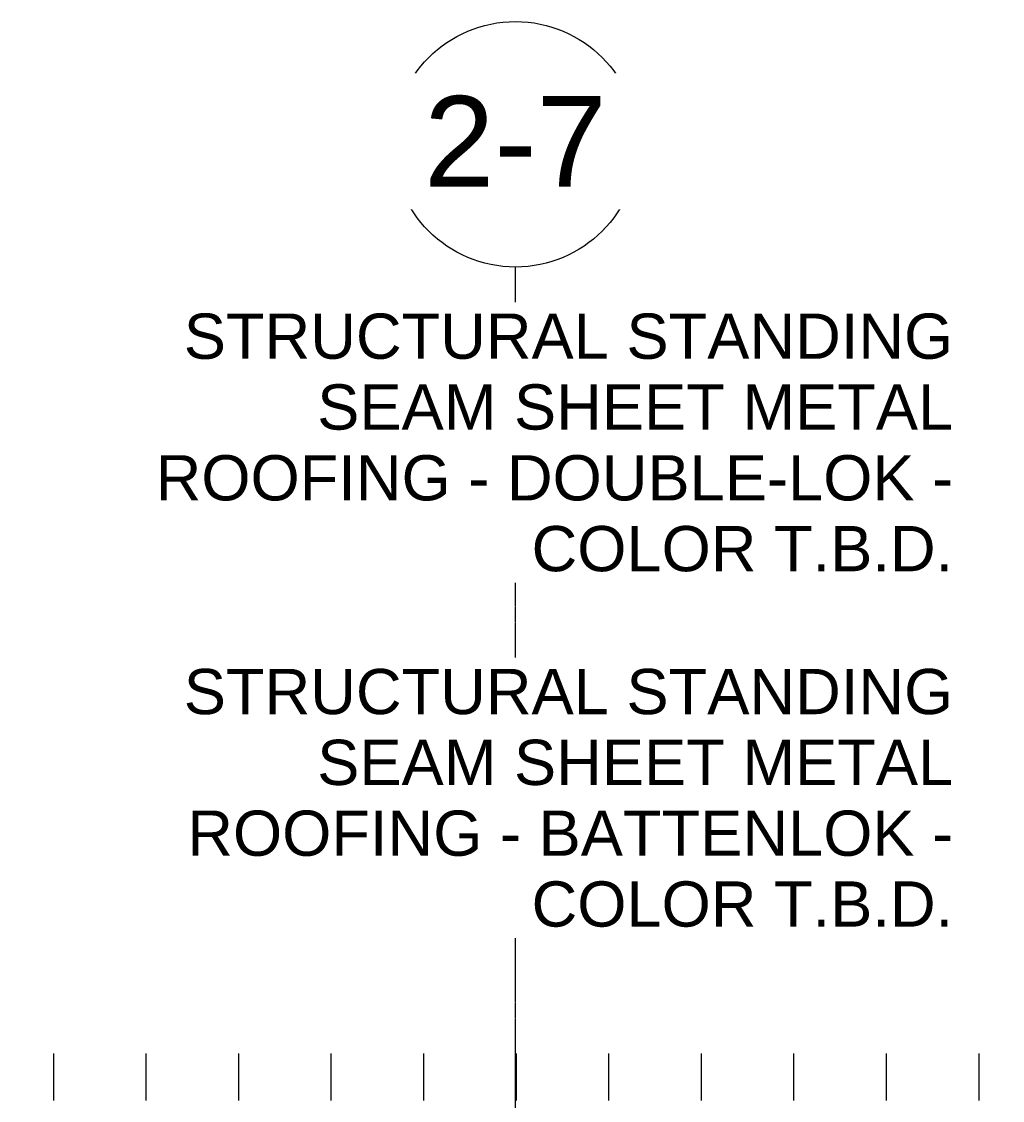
# Model space of a CAD drawing. Header units: inches. Extents: x 20273 to 40520, y -355 to 835.
# Drawn here: x 27402.5 to 27786, y 346 to 767.9 of the extents above; entities that cross this region are included whole.
import ezdxf

# ---------------------------------------------------------------- set-up
doc = ezdxf.new("R2010")
doc.units = ezdxf.units.IN
doc.header["$MEASUREMENT"] = 0
doc.linetypes.add('Grid Line 1_2_', pattern=[0.875, 0.5, -0.125, 0.125, -0.125])
for name, color, linetype, lineweight in [('A-ANNO-KEYN', 231, 'Continuous', 9), ('A-ROOF-PATT', 132, 'Continuous', 13), ('S-GRID', 1, 'Continuous', 9), ('S-GRID-IDEN', 1, 'Continuous', 9)]:
    doc.layers.add(name, color=color, linetype=linetype, lineweight=lineweight)
doc.styles.add('Arial_1', font='arial.ttf', dxfattribs={"height": 35.407186})
doc.styles.add('Arial_2', font='arial.ttf', dxfattribs={"height": 17.703593})

# ---------------------------------------------------------------- blocks, each defined once
blk = doc.blocks.new('Grid - Grid Head - Circle-14747-Elevation - South')
at = {"layer": 'S-GRID-IDEN'}
blk.add_circle((23085.89, 719.89), 48, dxfattribs=at)

msp = doc.modelspace()

# ---------------------------------------------------------------- hatches: boundary and pattern name
at = {"layer": 'A-ROOF-PATT', "lineweight": 9}
h = msp.add_hatch(dxfattribs=at)
h.set_pattern_fill('FP_16', color=8, style=0, pattern_type=2)
h.set_pattern_definition([(90, (3060.47, 1279.063), (-36.188, 2e-15), [])])
h.paths.add_polyline_path([(25839.84, 345.96), (29346.6, 345.96), (29346.6, 364.31), (25839.84, 364.31)], flags=0)

# ---------------------------------------------------------------- linework, layer by layer
at = {"layer": 'S-GRID', "linetype": 'Grid Line 1_2_'}
msp.add_line((27595.6, -28.56), (27595.6, 671.89), dxfattribs=at)
msp.add_line((27595.6, -28.56), (27595.6, 671.89), dxfattribs=at)

# ---------------------------------------------------------------- block references
at = {"layer": 'S-GRID-IDEN'}
msp.add_blockref('Grid - Grid Head - Circle-14747-Elevation - South', (4509.71, 0), dxfattribs=at)

# ---------------------------------------------------------------- next in the draw order: texts
at = {"layer": 'A-ANNO-KEYN', "char_height": 17.7036, "attachment_point": 3, "line_spacing_factor": 0.938532, "style": 'Arial_2', "bg_fill": 3, "box_fill_scale": 1.25, "bg_fill_color": 0, "bg_fill_transparency": 0}
for s, insert, width in [('STRUCTURAL STANDING\\PSEAM SHEET METAL\\PROOFING - DOUBLE-LOK -\\PCOLOR T.B.D.', (27766.78, 653.71), 370.872), ('STRUCTURAL STANDING\\PSEAM SHEET METAL\\PROOFING - BATTENLOK -\\PCOLOR T.B.D.', (27766.78, 514.72), 357.48)]:
    msp.add_mtext(s, dxfattribs=dict(at, insert=insert, width=width))
at = {"layer": 'S-GRID-IDEN', "insert": (27595.59, 738.77), "char_height": 35.407, "width": 85.104, "attachment_point": 2, "line_spacing_factor": 0.938532, "style": 'Arial_1', "bg_fill": 3, "box_fill_scale": 1.25, "bg_fill_color": 0, "bg_fill_transparency": 0}
msp.add_mtext('1-7', dxfattribs=at)

# ---------------------------------------------------------------- next in the draw order: block references
at = {"layer": 'S-GRID-IDEN'}
msp.add_blockref('Grid - Grid Head - Circle-14747-Elevation - South', (4509.71, 0), dxfattribs=at)

# ---------------------------------------------------------------- next in the draw order: texts
at = {"layer": 'S-GRID-IDEN', "insert": (27595.59, 738.77), "char_height": 35.407, "width": 85.104, "attachment_point": 2, "line_spacing_factor": 0.938532, "style": 'Arial_1', "bg_fill": 3, "box_fill_scale": 1.25, "bg_fill_color": 0, "bg_fill_transparency": 0}
msp.add_mtext('2-7', dxfattribs=at)

doc.saveas('drawing.dxf')
